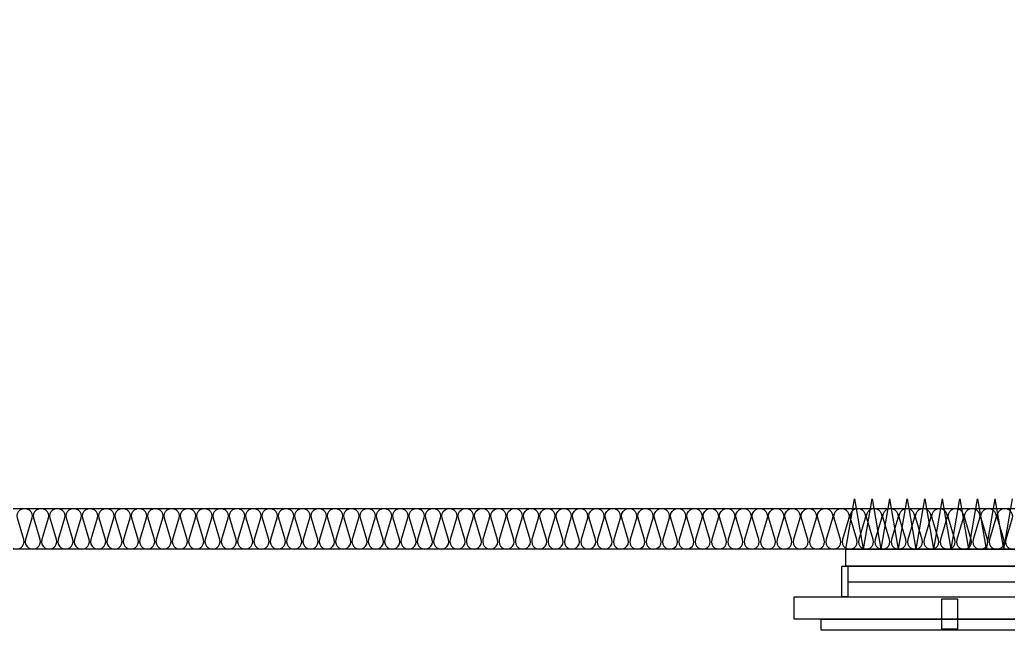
# Model space of a CAD drawing. Header units: millimetres. Extents: x 9 to 147, y 4 to 115.
# Drawn here: x 99.836 to 104.677, y 73.453 to 76.443 of the extents above; entities that cross this region are included whole.
import ezdxf

# ---------------------------------------------------------------- set-up
doc = ezdxf.new("R2010")
doc.units = ezdxf.units.MM
doc.header["$LTSCALE"] = 200
for name, color, linetype in [('XR-PLAN$0$ELE-5', 252, 'Continuous'), ('XR-PLAN$0$ELE-7', 252, 'Continuous'), ('XR-PLAN$0$ELE-8', 252, 'Continuous'), ('XR-PLAN$0$ETC', 252, 'Continuous')]:
    doc.layers.add(name, color=color, linetype=linetype)

# ---------------------------------------------------------------- blocks, each defined once
blk = doc.blocks.new('XR-PLAN$0$emc chamber door')
at = {"layer": 'XR-PLAN$0$ELE-5'}
for points in [[(7912.9, 1774.7), (7884.3, 1774.7), (7884.3, 1624.4), (7912.9, 1624.4)], [(7425.3, 1468.5), (7345.1, 1468.5), (7345.1, 1612.8), (7425.3, 1612.8)]]:
    blk.add_lwpolyline(points, close=True, dxfattribs=at)
at = {"layer": 'XR-PLAN$0$ELE-7'}
for p, q in [((7912.9, 1774.7), (6689.4, 1774.7)), ((7884.3, 1698.4), (6689.4, 1698.4)), ((8014.6, 1514.7), (5364.2, 1514.7)), ((8014.6, 1461.1), (8014.6, 1514.7)), ((5364.2, 1461.1), (8014.6, 1461.1))]:
    blk.add_line(p, q, dxfattribs=at)
blk.add_lwpolyline([(6689.4, 1514.7), (8147.3, 1514.7), (8147.3, 1624.4), (6689.4, 1624.4)], dxfattribs=at)
at = {"layer": 'XR-PLAN$0$ELE-8'}
for points in [[(7119.3, 1858.2), (7076.9, 2105.1)], [(7119.3, 1858.2), (7161.7, 2105.1)], [(7205.3, 1858.2), (7162.9, 2105.1)], [(7205.3, 1858.2), (7247.7, 2105.1)], [(7291.3, 1858.2), (7248.9, 2105.1)], [(7291.3, 1858.2), (7333.7, 2105.1)], [(7377.3, 1858.2), (7334.9, 2105.1)], [(7377.3, 1858.2), (7419.7, 2105.1)], [(7463.3, 1858.2), (7420.9, 2105.1)], [(7463.3, 1858.2), (7505.7, 2105.1)], [(7549.3, 1858.2), (7506.9, 2105.1)], [(7549.3, 1858.2), (7591.7, 2105.1)], [(7635.3, 1858.2), (7592.9, 2105.1)], [(7635.3, 1858.2), (7677.7, 2105.1)], [(7721.3, 1858.2), (7678.9, 2105.1)], [(7721.3, 1858.2), (7763.7, 2105.1)], [(7807.3, 1858.2), (7764.9, 2105.1)], [(7807.3, 1858.2), (7849.7, 2105.1)], [(7893.3, 1858.2), (7850.9, 2105.1)]]:
    blk.add_lwpolyline(points, dxfattribs=at)
blk.add_lwpolyline([(7893.3, 1858.2), (6689.4, 1858.2), (6689.4, 1774.7), (7893.3, 1774.7)], close=True, dxfattribs=at)

msp = doc.modelspace()

# ---------------------------------------------------------------- linework, layer by layer
at = {"layer": 'XR-PLAN$0$ETC'}
msp.add_lwpolyline([(91.7, 76.4583), (91.7, 85.0503), (111.9, 85.0503), (111.9, 73.8503), (91.7, 73.8503), (91.7, 75.2583), (91.9, 75.2583), (91.9, 74.0503), (111.7, 74.0503), (111.7, 84.8503), (91.9, 84.8503), (91.9, 76.4583)], close=True, dxfattribs=at)
msp.add_lwpolyline([(99.7845, 73.8977, 1.337394), (99.8555, 73.8977), (99.8245, 74.0028, -1.337394), (99.8955, 74.0028), (99.8645, 73.8977, 1.337394), (99.9355, 73.8977), (99.9045, 74.0028, -1.337394), (99.9755, 74.0028), (99.9445, 73.8977, 1.337394), (100.0155, 73.8977), (99.9845, 74.0028, -1.337394), (100.0555, 74.0028), (100.0245, 73.8977, 1.337394), (100.0955, 73.8977), (100.0645, 74.0028, -1.337394), (100.1355, 74.0028), (100.1045, 73.8977, 1.337394), (100.1755, 73.8977), (100.1445, 74.0028, -1.337394), (100.2155, 74.0028), (100.1845, 73.8977, 1.337394), (100.2555, 73.8977), (100.2245, 74.0028, -1.337394), (100.2955, 74.0028), (100.2645, 73.8977, 1.337394), (100.3355, 73.8977), (100.3045, 74.0028, -1.337394), (100.3755, 74.0028), (100.3445, 73.8977, 1.337394), (100.4155, 73.8977), (100.3845, 74.0028, -1.337394), (100.4555, 74.0028), (100.4245, 73.8977, 1.337394), (100.4955, 73.8977), (100.4645, 74.0028, -1.337394), (100.5355, 74.0028), (100.5045, 73.8977, 1.337394), (100.5755, 73.8977), (100.5445, 74.0028, -1.337394), (100.6155, 74.0028), (100.5845, 73.8977, 1.337394), (100.6555, 73.8977), (100.6245, 74.0028, -1.337394), (100.6955, 74.0028), (100.6645, 73.8977, 1.337394), (100.7355, 73.8977), (100.7045, 74.0028, -1.337394), (100.7755, 74.0028), (100.7445, 73.8977, 1.337394), (100.8155, 73.8977), (100.7845, 74.0028, -1.337394), (100.8555, 74.0028), (100.8245, 73.8977, 1.337394), (100.8955, 73.8977), (100.8645, 74.0028, -1.337394), (100.9355, 74.0028), (100.9045, 73.8977, 1.337394), (100.9755, 73.8977), (100.9445, 74.0028, -1.337394), (101.0155, 74.0028), (100.9845, 73.8977, 1.337394), (101.0555, 73.8977), (101.0245, 74.0028, -1.337394), (101.0955, 74.0028), (101.0645, 73.8977, 1.337394), (101.1355, 73.8977), (101.1045, 74.0028, -1.337394), (101.1755, 74.0028), (101.1445, 73.8977, 1.337394), (101.2155, 73.8977), (101.1845, 74.0028, -1.337394), (101.2555, 74.0028), (101.2245, 73.8977, 1.337394), (101.2955, 73.8977), (101.2645, 74.0028, -1.337394), (101.3355, 74.0028), (101.3045, 73.8977, 1.337394), (101.3755, 73.8977), (101.3445, 74.0028, -1.337394), (101.4155, 74.0028), (101.3845, 73.8977, 1.337394), (101.4555, 73.8977), (101.4245, 74.0028, -1.337394), (101.4955, 74.0028), (101.4645, 73.8977, 1.337394), (101.5355, 73.8977), (101.5045, 74.0028, -1.337394), (101.5755, 74.0028), (101.5445, 73.8977, 1.337394), (101.6155, 73.8977), (101.5845, 74.0028, -1.337394), (101.6555, 74.0028), (101.6245, 73.8977, 1.337394), (101.6955, 73.8977), (101.6645, 74.0028, -1.337394), (101.7355, 74.0028), (101.7045, 73.8977, 1.337394), (101.7755, 73.8977), (101.7445, 74.0028, -1.337394), (101.8155, 74.0028), (101.7845, 73.8977, 1.337394), (101.8555, 73.8977), (101.8245, 74.0028, -1.337394), (101.8955, 74.0028), (101.8645, 73.8977, 1.337394), (101.9355, 73.8977), (101.9045, 74.0028, -1.337394), (101.9755, 74.0028), (101.9445, 73.8977, 1.337394), (102.0155, 73.8977), (101.9845, 74.0028, -1.337394), (102.0555, 74.0028), (102.0245, 73.8977, 1.337394), (102.0955, 73.8977), (102.0645, 74.0028, -1.337394), (102.1355, 74.0028), (102.1045, 73.8977, 1.337394), (102.1755, 73.8977), (102.1445, 74.0028, -1.337394), (102.2155, 74.0028), (102.1845, 73.8977, 1.337394), (102.2555, 73.8977), (102.2245, 74.0028, -1.337394), (102.2955, 74.0028), (102.2645, 73.8977, 1.337394), (102.3355, 73.8977), (102.3045, 74.0028, -1.337394), (102.3755, 74.0028), (102.3445, 73.8977, 1.337394), (102.4155, 73.8977), (102.3845, 74.0028, -1.337394), (102.4555, 74.0028), (102.4245, 73.8977, 1.337394), (102.4955, 73.8977), (102.4645, 74.0028, -1.337394), (102.5355, 74.0028), (102.5045, 73.8977, 1.337394), (102.5755, 73.8977), (102.5445, 74.0028, -1.337394), (102.6155, 74.0028), (102.5845, 73.8977, 1.337394), (102.6555, 73.8977), (102.6245, 74.0028, -1.337394), (102.6955, 74.0028), (102.6645, 73.8977, 1.337394), (102.7355, 73.8977), (102.7045, 74.0028, -1.337394), (102.7755, 74.0028), (102.7445, 73.8977, 1.337394), (102.8155, 73.8977), (102.7845, 74.0028, -1.337394), (102.8555, 74.0028), (102.8245, 73.8977, 1.337394), (102.8955, 73.8977), (102.8645, 74.0028, -1.337394), (102.9355, 74.0028), (102.9045, 73.8977, 1.337394), (102.9755, 73.8977), (102.9445, 74.0028, -1.337394), (103.0155, 74.0028), (102.9845, 73.8977, 1.337394), (103.0555, 73.8977), (103.0245, 74.0028, -1.337394), (103.0955, 74.0028), (103.0645, 73.8977, 1.337394), (103.1355, 73.8977), (103.1045, 74.0028, -1.337394), (103.1755, 74.0028), (103.1445, 73.8977, 1.337394), (103.2155, 73.8977), (103.1845, 74.0028, -1.337394), (103.2555, 74.0028), (103.2245, 73.8977, 1.337394), (103.2955, 73.8977), (103.2645, 74.0028, -1.337394), (103.3355, 74.0028), (103.3045, 73.8977, 1.337394), (103.3755, 73.8977), (103.3445, 74.0028, -1.337394), (103.4155, 74.0028), (103.3845, 73.8977, 1.337394), (103.4555, 73.8977), (103.4245, 74.0028, -1.337394), (103.4955, 74.0028), (103.4645, 73.8977, 1.337394), (103.5355, 73.8977), (103.5045, 74.0028, -1.337394), (103.5755, 74.0028), (103.5445, 73.8977, 1.337394), (103.6155, 73.8977), (103.5845, 74.0028, -1.337394), (103.6555, 74.0028), (103.6245, 73.8977, 1.337394), (103.6955, 73.8977), (103.6645, 74.0028, -1.337394), (103.7355, 74.0028), (103.7045, 73.8977, 1.337394), (103.7755, 73.8977), (103.7445, 74.0028, -1.337394), (103.8155, 74.0028), (103.7845, 73.8977, 1.337394), (103.8555, 73.8977), (103.8245, 74.0028, -1.337394), (103.8955, 74.0028), (103.8645, 73.8977, 1.337394), (103.9355, 73.8977), (103.9045, 74.0028, -1.337394), (103.9755, 74.0028), (103.9445, 73.8977, 1.337394), (104.0155, 73.8977), (103.9845, 74.0028, -1.337394), (104.0555, 74.0028), (104.0245, 73.8977, 1.337394), (104.0955, 73.8977), (104.0645, 74.0028, -1.337394), (104.1355, 74.0028), (104.1045, 73.8977, 1.337394), (104.1755, 73.8977), (104.1445, 74.0028, -1.337394), (104.2155, 74.0028), (104.1845, 73.8977, 1.337394), (104.2555, 73.8977), (104.2245, 74.0028, -1.337394), (104.2955, 74.0028), (104.2645, 73.8977, 1.337394), (104.3355, 73.8977), (104.3045, 74.0028, -1.337394), (104.3755, 74.0028), (104.3445, 73.8977, 1.337394), (104.4155, 73.8977), (104.3845, 74.0028, -1.337394), (104.4555, 74.0028), (104.4245, 73.8977, 1.337394), (104.4955, 73.8977), (104.4645, 74.0028, -1.337394), (104.5355, 74.0028), (104.5045, 73.8977, 1.337394), (104.5755, 73.8977), (104.5445, 74.0028, -1.337394), (104.6155, 74.0028), (104.5845, 73.8977, 1.337394), (104.6555, 73.8977), (104.6245, 74.0028, -1.337394), (104.6955, 74.0028), (104.6645, 73.8977, 1.337394), (104.7355, 73.8977)], format="xyb", dxfattribs=at)

# ---------------------------------------------------------------- block references
at = {"xscale": -0.001, "yscale": 0.001, "zscale": 0.001}
msp.add_blockref('XR-PLAN$0$emc chamber door', (111.775, 71.9922), dxfattribs=at)

doc.saveas('drawing.dxf')
